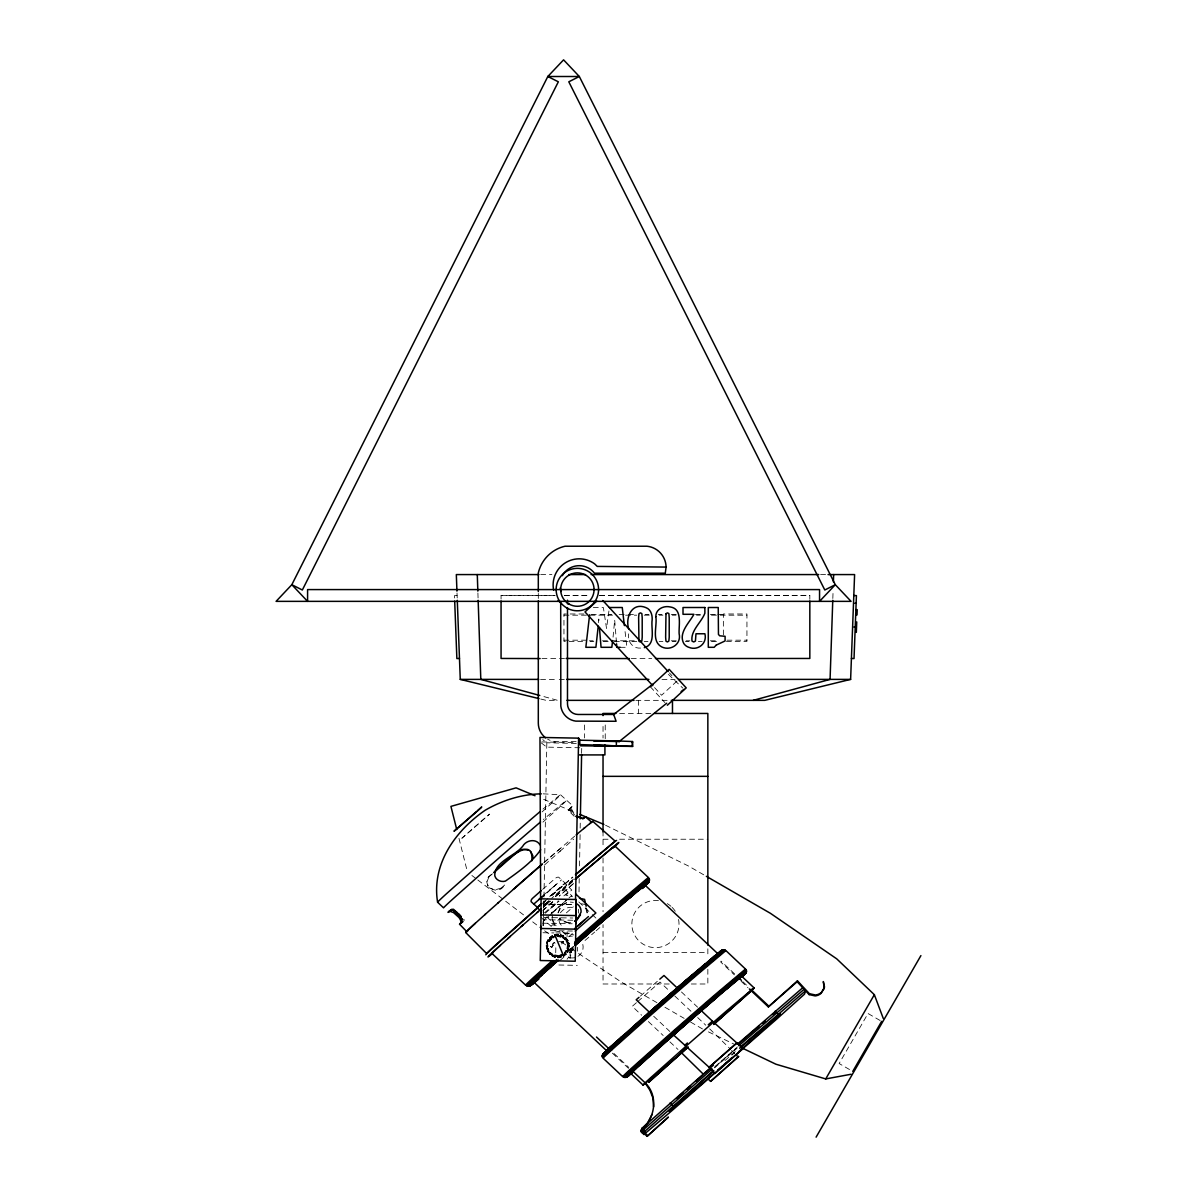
<?xml version="1.0" encoding="UTF-8"?>
<svg xmlns="http://www.w3.org/2000/svg" width="1197" height="1197" viewBox="0 0 1197 1197"><rect width="100%" height="100%" fill="white"/><g stroke="black" fill="none" stroke-linecap="round" stroke-linejoin="round"><path stroke-width="0.75" stroke-dasharray="5 3.75" d="M543.124 925.64L543.782 904.094L573.198 904.648L543.842 904.199L546.834 742.768L542.75 739.626M555.722 952.767L555.887 944.164M567.049 936.772L567.154 931.745M577.567 951.166L577.612 947.336M579.019 891.87L579.213 878.583M579.513 865.91L580.111 834.384M580.156 828.129L580.306 820.663M581.577 753.392L581.757 747.227M543.124 925.775L543.363 917.501L572.779 918.009M578.45 913.087L578.645 909.256M832.828 598.485L833.082 591.123M598.5 622.62L598.799 619.044L599.173 624.086M613.059 637.133L614.689 620.001L616.425 642.101M562.889 942.368L563.039 941.291L563.203 942.952L560.016 941.979M608.929 610.994L606.52 628.38L603.378 607.507L592.306 607.507M567.049 959.246L568.829 956.957L570.011 958.198L571.134 955.52L570.056 955.371L570.131 951.929L571.523 952.647L570.445 952.498M558.086 912.787L562.006 905.336L567.363 902.493M558.071 912.817L560.016 907.55L562.096 905.276A13.436 13.242 35.2 0 1 567.363 902.508M543.169 793.835L560.54 794.778L572.899 805.94C567.902 807.601 572.076 813.017 574.605 814.918M464.092 920.568L464.017 919.296M574.156 816.264L568.201 810.294L570.715 807.466M568.44 810.698L572.899 805.94M570.011 958.198L570.819 954.952L570.056 955.371M491.713 874.379C478.052 882.264 496.59 898.199 504.416 885.316M489.019 876.713L486.73 882.413L487.778 886.154M553.149 944.777L551.682 947.635L553.149 944.777L552.296 944.104L554.6 942.353L552.296 944.104M500.959 888.309L505.149 884.598M560.391 912.772L562.381 910.573A13.496 13.451 60.4 0 1 570.745 907.266L573.692 907.535M542.6 895.895L556.605 884.149L543.139 896.403M676.948 681.108L661.597 695.233L654.056 687.048M542.076 811.925L551.982 802.978A73.137 1.017 -41.2 0 0 558.61 796.095L543.004 809.097M542.914 822.13L557.952 808.603A73.137 1.017 -41.2 0 0 564.58 801.721L543.363 819.526M559.912 851.366L573.707 839.097M544.77 864.743L560.435 850.932M573.423 879.152L566.944 884.882A90.329 1.257 -41.2 0 1 551.667 898.274M572.735 880.214L567.453 884.882A91.915 1.272 -41.2 0 1 554.42 896.314M572.764 884.164L568.71 887.74A86.393 1.197 -41.2 0 1 559.448 895.88M573.647 883.476L569.682 886.977A91.915 1.272 -41.2 0 1 559.283 896.119M569.458 949.969L573.393 946.483M569.697 949.969L573.602 946.513M570.52 949.49L573.213 947.111M554.51 925.67L550.695 908.373L558.296 901.7M566.121 900.413L551.084 913.55M568.201 810.294L571.433 807.466M542.615 889.416L554.944 878.658A4.025 2.095 -42.6 0 1 558.655 877.192L565.268 883.206L547.224 898.977M540.446 898.259L561.453 879.9M549.692 896.448L564.849 883.177L571.807 890.059L565.747 895.191L572.6 896.733M543.049 902.613L545.832 900.189M543.438 907.131L550.276 901.146A91.915 1.272 -41.2 0 0 543.633 906.787M555.752 896.358L561.228 891.585A4.04 1.975 -39.8 0 1 565.702 890.119M544.455 912.877L558.341 900.743M563.892 895.88L568.066 892.244L571.912 895.82M545.368 913.161L559.014 901.251M546.7 917.441L543.917 919.88L551.054 926.239M552.251 912.593L567.528 899.246M568.919 898.034L571.702 895.595M550.889 914.194L543.947 920.269L540.281 916.513M552.281 912.982L564.775 902.059M551.174 926.134L560.839 917.68M566.376 912.847L573.288 906.802M572.375 933.51L568.231 937.131L561.498 930.802M585.034 940.483L594.714 932.014M596.106 930.802L601.627 925.969M640.38 996.128L658.425 980.358M636.4 1002.712L632.24 1006.348L641.652 1015.221M637.792 1001.5L660.011 982.079L669.422 990.951M715.028 1066.527L737.427 1046.941M714.594 1067.874L737.008 1048.288M724.933 1060.602L737.532 1049.589M488.9 876.862L492.461 873.795M574.665 836.179L561.079 847.85A87.875 1.227 -41.2 0 0 543.438 863.097M501.124 888.114L494.765 889.969L489.019 887.695M569.847 949.61L570.864 949.191L571.523 952.647M570.161 950.179L571.164 949.775M457.104 595.508L454.486 595.612L454.636 599.308M540.715 574.575L551.907 574.575M820.573 574.575L828.04 574.575M555.004 595.508L501.064 595.508L501.064 599.323M564.311 595.508L590.345 595.508M599.652 595.508L809.83 595.508L809.83 599.323M501.064 595.612L555.004 595.612M564.311 595.612L590.345 595.612M599.652 595.612L809.83 595.612M583.912 613.986L563.952 613.986L563.952 641.383L582.625 641.383M591.258 614.585L611.727 614.585M619.163 614.585L626.615 614.585M628.47 614.585L635.906 614.585M645.213 614.585L648.939 614.585M658.23 614.585L661.956 614.585M671.263 614.585L676.844 614.585M695.442 614.585L701.023 614.585M710.33 614.585L715.911 614.585M717.781 614.585L723.362 614.585M563.952 615.183L588.221 615.183M590.091 615.183L612.505 615.183M625.567 615.183L636.774 615.183M644.24 615.183L649.851 615.183M659.188 615.183L662.914 615.183M672.25 615.183L675.991 615.183M696.519 615.183L700.26 615.183M711.467 615.183L746.943 615.183M563.952 640.186L587.532 640.186M726.983 640.186L746.943 640.186M589.403 640.784L593.114 640.784M602.42 640.784L609.857 640.784M611.727 640.784L635.906 640.784M671.263 640.784L676.844 640.784M686.15 640.784L689.861 640.784M710.33 640.784L715.911 640.784M590.091 641.383L593.832 641.383M603.168 641.383L612.505 641.383M614.375 641.383L636.774 641.383M644.24 641.383L647.981 641.383M659.188 641.383L662.914 641.383M672.25 641.383L675.991 641.383M685.327 641.383L689.053 641.383M698.39 641.383L702.13 641.383M711.467 641.383L717.063 641.383M726.399 641.383L746.943 641.383L746.943 613.986L723.362 613.986L723.362 634.949M620.196 647.308L626.899 647.308L624.789 629.218M541.987 658.559L566.166 658.455M631.268 658.559L651.722 658.455M540.58 679.387L557.383 679.387M559.253 679.387L564.864 679.387M661.986 679.387L675.048 679.387M635.876 700.35L667.552 700.35M619.582 713.457L651.033 713.457M576.146 741.631L556.844 741.631A18.539 18.539 0 0 1 547.583 739.148M603.034 839.232L608.555 839.232M619.582 839.232L707.846 839.232M603.034 952.558L707.846 952.558M669.228 983.994L603.034 983.994L603.034 924.683M691.297 983.994L707.846 983.994L707.846 968.268M550.336 930.653L572.39 931.042M541.792 741.931L576.73 742.574M576.311 743.427L546.834 742.768M579.842 747.751L546.745 747.137L541.313 742.948M572.779 920.239L543.363 919.7L543.842 904.199M542.974 932.732L554.002 932.927M555.842 932.972L572.39 933.271M558.7 941.65L563.937 941.74M558.879 965.006L577.268 965.351M542.795 923.186L572.211 923.77M640.604 648.071C632.659 648.804 627.198 641.308 628.694 633.841M570.356 902.074L573.303 902.358M581.577 903.75L585.004 904.498M554.914 930.787L573.782 934.932M540.775 699.048L546.146 700.35L557.652 700.35L541.568 695.966M543.633 799.327L574.635 812.239M708.429 1031.874L733.731 1043.993M605.562 825.242L688.739 866.149L704.749 875.396M880.124 1020.502L868.02 1013.515L839.142 1063.534L851.247 1070.522M656.914 1002.637L621.677 982.288L576.984 952.423M664.933 1007.261L684.145 1018.348M690.564 1022.058L703.372 1029.45M544.62 930.817L549.243 933.899M561.573 942.129L569.278 947.276M570.819 948.308L575.443 951.406M568.485 809.411L573.154 813.556M471.902 875.486L476.361 878.882M477.842 880.004L525.288 916.214M532.695 921.87L541.583 928.648M568.829 956.957L569.697 957.63M552.61 944.687L553.463 945.346M551.368 947.066L550.515 946.393L551.682 947.635M565.657 890.164L568.066 892.244M734.629 973.939L721.028 961.116L720.729 962.029L734.345 974.852M742.798 981.645L748.245 986.762M741.138 981.256L747.945 987.675M681.467 991.984L697.612 1007.186M578.824 901.969L590.914 913.371M592.261 914.643L596.301 918.428M674.809 996.024L690.953 1011.241M697.686 1017.57L705.751 1025.186M734.763 1053.689L731.591 1050.397M653.697 1016.253L669.841 1031.47M546.715 916.872L556.126 925.73M648.385 1021.565L663.183 1035.51M669.901 1041.854L677.981 1049.455M613.986 1053.495L628.799 1067.44M612.355 1053.136L628.5 1068.352M709.686 1028.896L729.242 1047.914M668.42 674.375L682.709 688.036M669.422 672.923L671.936 675.647M650.3 686.719L664.904 702.594M561.273 925.251L559.612 923.156L558.46 918.009M573.902 813.182L571.134 808.334M554.6 942.353L555.019 943.371M458.975 838.349L467.01 870.309M586.515 907.984L588.041 914.882M551.847 917.007L553.762 925.625M585.767 907.954L587.293 914.867M570.864 949.191L571.223 952.079M457.015 592.964L457.254 599.218M477.902 592.964L478.082 598.485M707.846 948.832L707.846 957.435M638.405 700.35L638.405 713.457M605.233 724.963L605.233 739.791M603.034 726.444L603.034 738.055M603.034 831.017L603.034 846.818M603.034 857.95L603.034 911.74M584.465 724.963L584.465 737.936M538.306 593.443L538.306 599.024M678.564 919.446A23.581 23.581 0 0 1 656.988 947.59A23.581 23.581 0 0 1 631.911 922.513A23.581 23.581 0 0 1 660.056 900.922M667.238 903.63A23.581 23.581 0 0 1 670.993 906.324M672.115 907.386A23.581 23.581 0 0 1 675.871 912.264M582.819 944.418A10.923 10.923 0 0 1 577.508 956.598M574.844 957.645A10.923 10.923 0 0 1 566.585 956.403M561.722 944.029A10.923 10.923 0 0 1 562.859 941.411M569.592 936.443A10.923 10.923 0 0 1 572.42 936.129M543.393 907.072A86.393 1.197 -41.2 0 1 550.081 901.221M555.408 896.553A86.393 1.197 -41.2 0 1 572.75 881.471M573.378 949.416A78.059 1.077 -41.2 0 1 570.64 951.795M552.775 901.715A86.393 1.197 -41.2 0 1 543.423 909.87M549.079 900.982A91.915 1.272 -41.2 0 1 543.393 905.949M548.884 900.713A90.329 1.257 -41.2 0 1 543.288 905.59M573.692 949.071A83.206 1.152 -41.2 0 1 569.682 952.543M573.483 949.071A83.73 1.167 -41.2 0 1 569.443 952.558M543.273 902.643A90.329 1.257 -41.2 0 1 548.869 897.735M551.652 895.311A90.329 1.257 -41.2 0 1 572.615 877.072M543.677 862.872A89.341 1.242 -41.2 0 1 561.602 847.356M542.705 903.526A91.915 1.272 -41.2 0 1 545.338 901.221M551.892 895.491A91.915 1.272 -41.2 0 1 572.854 877.251M555.543 896.358A91.915 1.272 -41.2 0 1 573.737 880.528M552.73 901.85A91.915 1.272 -41.2 0 1 542.78 910.528M572.54 950.223A82.084 1.137 -41.2 0 1 569.652 952.722M572.301 948.608A85.496 1.182 -41.2 0 1 569.548 950.987M573.228 949.012A84.239 1.167 -41.2 0 1 570.52 951.361M563.877 957.106A84.239 1.167 -41.2 0 1 560.061 960.398M572.944 948.922A84.703 1.182 -41.2 0 1 570.221 951.286M572.63 948.787A85.137 1.182 -41.2 0 1 569.892 951.151M731.966 1055.051A78.059 1.077 -41.2 0 1 734.584 1052.762M735.557 1048.931A78.059 1.077 -41.2 0 1 714.579 1067.305M462.566 837.586L461.847 838.289L489.573 814.11L462.566 837.586M568.77 922.887L563.129 921.66L559.223 917.979A8.948 8.948 15 0 0 560.884 920.044L568.784 922.857A13.496 13.451 60.4 0 0 571.777 922.438A13.376 13.362 15 0 1 568.784 922.857"/><path stroke-width="1.5" d="M541.089 898.842L540.969 914.942L575.892 915.585L576.011 899.501L540.61 898.827L539.982 737.427L578.6 738.145L579.842 740.21L579.752 744.579L632.659 746.389L580.5 745.821M575.892 923.845L576.011 899.501M540.849 928.483L540.939 926.373L540.251 960.518L575.218 961.236L575.862 927.062L575.787 929.141L540.849 928.483L541.044 912.817M575.787 929.141L575.981 913.52M578.6 738.145L575.548 899.471M580.336 818.793L581.607 754.649M616.35 745.252L616.425 740.898L579.842 740.21M632.345 745.881L632.435 741.527L616.425 740.898M632.659 746.389L632.435 741.527M532.77 858.294L532.845 855.78L530.585 851.426M832.768 600.325L830.075 679.387L753.242 700.35M833.396 581.937L833.636 574.575M671.278 700.35L764.748 700.35L850.618 679.387L854.598 574.575L828.04 574.575M856.334 632.375L856.738 621.901M824.224 988.004L823.312 981.57L824.524 987.106L821.127 993.315A10.908 10.878 23.7 0 1 815.172 995.919L809.127 994.602L797.142 981.735L797.441 980.837L809.426 993.705L815.471 995.006A10.908 10.878 23.7 0 0 821.426 992.403L823.94 989.036M538.306 591.587L538.306 572.959A35.626 35.626 0 0 1 565.059 546.221L646.979 546.221A21.322 21.322 0 0 1 666.086 567.079L665.293 573.198L594.475 573.198A19.242 19.242 0 0 0 562.351 575.667M598.216 626.196L595.897 647.308L585.842 647.308L589.612 614.749M612.655 640.53L611.817 647.308L601.059 647.308L599.428 627.452M547.313 945.765L546.58 945.66L547.628 946.333L546.969 942.787L548.106 940.109L549.273 941.351L551.054 939.061L549.887 937.82L552.191 936.069L552.924 937.655L552.191 936.069M550.246 952.947L550.096 954.114L550.246 952.947L552.535 954.727L552.386 955.894L555.064 957.016L554.899 955.356L557.772 955.76L557.937 957.42L560.809 957.046L560.091 955.46L562.785 954.368L560.405 956.044M563.308 936.129L562.635 936.997L564.924 938.777L565.597 937.909L565.238 939.346L562.949 937.565L563.308 936.129L560.63 935.007L560.795 936.667L557.922 936.263L557.757 934.618L554.884 934.977L563.503 955.954L565.822 954.204L564.64 952.962L566.42 950.672L567.602 951.914L568.725 949.236L567.333 948.518L567.722 945.645L569.114 946.363L567.722 945.645M555.064 957.016L554.899 955.356M557.922 936.263L557.757 934.618M557.937 957.42L557.772 955.76M560.795 936.667L560.63 935.007M568.036 946.214L567.647 949.086L568.725 949.236M580.455 914.837L577.134 919.58A13.376 13.362 15 0 1 574.635 921.301A13.496 13.451 60.4 0 0 577.134 919.58L581.054 912.129A8.948 8.948 15 0 0 578.256 904.872L575.996 903.286M632.824 1071.255L644.944 1082.657L649.956 1090.287L653.023 1098.203L653.607 1106.791M713.502 1065.106L642.041 1128.202L640.919 1131.629L643.941 1134.472L671.412 1111.1L776.434 1019.32L804.504 994.153L805.611 990.727L802.588 987.884L737.307 1044.293M642.43 1133.05L643.552 1129.639L712.215 1068.966M643.941 1134.472L645.063 1131.06L713.726 1070.402M647.113 1136.327L668.24 1117.22L647.113 1136.327L641.053 1130.626C654.909 1119.045 659.023 1095.719 644.944 1082.657M673.881 1035.27L709.133 1067.305L736.963 1042.856L743.008 1048.557L715.013 1073.5L709.193 1067.126M710.614 1081.385L738.609 1056.442L710.614 1081.385L708.19 1079.11M709.133 1067.305L736.963 1042.856M749.307 988.946L768.354 1006.901L797.441 980.837M809.127 994.602L809.426 993.705M475.418 923.231A74.379 1.032 -41.2 0 0 466.71 931.565L459.573 924.249L461.025 922.423A8.454 3.172 45.3 0 0 458.99 917.53L453.573 912.623L450.162 911.381L447.992 912.398C451.673 906.413 458.122 913.356 461.189 916.468M540.655 849.72C532.126 862.349 517.643 872.374 505.388 881.127C501.229 882.384 496.022 880.289 494.81 875.905C493.957 860.927 517.014 855.81 523.792 844.663C527.862 839.8 536.525 838.783 539.982 844.858M548.106 940.109L546.969 942.787M567.288 951.346L568.41 948.667M652.006 1114.527L647.727 1122.666L641.353 1129.729L647.397 1135.429M742.17 1048.033L775.895 1064.208L825.721 1078.931L874.349 994.692L836.718 958.842L770.419 913.311L706.35 876.324M852.758 1071.39L881.635 1021.37M816.1 1137.15L920.912 955.61M541.298 793.85C521.608 794.209 502.201 800.389 485.204 810.219C455.384 830.763 431.369 864.114 437.593 902.224L443.563 907.865A73.137 1.017 -41.2 0 1 452.122 899.665L489.768 866.104A86.393 1.197 -41.2 0 1 536.346 825.541L540.55 821.935M548.959 940.782L550.74 938.493M565.822 954.204L564.954 953.53L566.42 950.672M493.792 872.628C499.284 866.852 533.952 831.481 531.872 860.763M515.698 853.506L520.351 849.9M459.573 924.249C464.062 921.795 461.054 916.393 458.391 913.79M589.792 823.626A74.379 1.032 -41.2 0 1 591.752 822.279L585.528 816.878L583.163 818.763L577.717 816.459M541.433 897.077L539.099 899.441L541.792 897.406M596.779 601.103L585.004 611.936L652.799 685.686M650.3 686.719L669.183 669.362L686.225 687.886L667.342 705.242M477.588 810.848L481.763 806.973L453.992 831.257L476.63 811.716M485.488 914.134L474.521 924.009A75.635 1.047 -41.2 0 0 467.653 931.116M510.416 936.293L497.129 948.159A77.805 1.077 -41.2 0 0 490.082 955.475L492.625 953.396M550.859 966.967L539.443 977.171A69.486 0.973 -41.2 0 0 533.144 983.71M611.652 1045.789L621.123 1037.23M610.949 1046.717L623.428 1035.345M611.682 1049.993L649.313 1016.448A86.393 1.197 -41.2 0 1 695.891 975.884L724.14 952.049A73.137 1.017 -41.2 0 1 726.07 950.747L745.641 969.196A73.137 1.017 -41.2 0 0 743.711 970.513L715.477 994.318A86.393 1.197 -41.2 0 0 668.899 1034.896L631.268 1068.442A73.137 1.017 -41.2 0 0 622.709 1076.642L603.123 1058.193A73.137 1.017 -41.2 0 1 611.682 1050.008M644.39 1060.512L634.739 1069.22A71.222 0.988 -41.2 0 0 628.275 1075.923M645.258 1060.078L635.113 1069.071A70.832 0.988 -41.2 0 0 628.679 1075.744L632.27 1072.901M676.5 1098.577L682.903 1092.801M687.287 1047.734L648.669 1082.297L688.275 1046.926M714.37 1023.525L752.614 989.365L713.996 1023.929M484.755 914.747L498.55 902.493M507.678 938.628L523.254 924.847M551.742 961.101L534.131 976.932A73.137 1.017 -41.2 0 0 525.573 985.116L491.952 953.44A73.137 1.017 -41.2 0 1 500.511 945.256M553.777 960.563L534.909 977.5A73.002 1.017 -41.2 0 0 526.366 985.685M554.181 960.817L535.358 977.71A72.852 1.017 -41.2 0 0 526.83 985.879M554.585 961.026L535.822 977.874A72.643 1.002 -41.2 0 0 527.323 986.014M556.276 960.069L536.301 977.994A72.374 1.002 -41.2 0 0 527.832 986.104M556.68 960.189L536.795 978.039A72.059 1.002 -41.2 0 0 530.256 984.817M557.069 960.278L537.288 978.039A71.7 1.002 -41.2 0 0 530.78 984.772L534.296 981.914M557.159 960.563L537.767 977.964A71.311 0.988 -41.2 0 0 531.303 984.682L534.79 981.824M547.837 969.166L557.503 960.548M557.817 960.473L538.231 977.844A70.877 0.988 -41.2 0 0 531.797 984.518L535.268 981.675M548.854 968.657L558.595 960.069M620.719 1037.724L635.023 1025.006M644.704 1060.407L657.542 1049.111M686.764 1089.36L690.624 1085.903M498.027 902.912L513.693 889.102A87.875 1.227 -41.2 0 1 542.106 864.264M521.323 926.463L538.141 911.695M633.408 1026.278L647.637 1013.709A82.608 1.152 -41.2 0 1 692.18 974.912L704.824 964.213M633.048 1027.131L647.622 1014.263A84.493 1.167 -41.2 0 1 693.183 974.582L705.527 964.019M656.599 1049.365L671.188 1036.482A84.568 1.182 -41.2 0 1 716.779 996.772L744.429 973.46A71.581 0.988 -41.2 0 1 744.1 974.478M657.138 1049.32L671.801 1036.512A82.743 1.152 -41.2 0 1 716.419 997.67M713.726 1024.482L746.389 995.35A66.074 0.913 -41.2 0 0 752.374 989.141L726.863 1010.657A78.059 1.077 -41.2 0 0 684.774 1047.3L650.764 1077.629A66.074 0.913 -41.2 0 0 644.779 1083.839L670.29 1062.323A78.059 1.077 -41.2 0 0 683.637 1050.801M695.846 1081.28L702.564 1075.325M705.257 1072.946L707.951 1070.567A78.059 1.077 -41.2 0 1 710.524 1068.308M738.579 1051.789L772.589 1021.46A66.074 0.913 -41.2 0 0 778.574 1015.251L753.063 1036.767A78.059 1.077 -41.2 0 0 739.731 1048.288M577.193 926.418L584.72 919.85M449.384 911.441L451.987 909.166L462.805 919.625M450.162 911.381L452.242 909.57M460.965 923.306L463.044 921.481M541.253 890.613L532.306 898.528A3.531 1.84 -42.6 0 0 531.318 901.865L537.498 907.476M533.682 904.184L541.792 897.092M541.433 903.675L537.079 907.446L541.717 912.039M537.303 907.64L541.657 903.84M574.665 928.618L588.445 916.573M575.144 931.086L595.882 912.967L575.712 893.964M638.989 997.34L636.206 999.779L651.003 1013.724M659.816 979.146L663.976 975.495L677.442 988.183M684.639 1045.415L687.422 1042.976M708.25 1024.782L712.41 1021.131L736.903 1043.021M686.225 1047.136L680.674 1051.983L703.821 1074.682M768.354 1006.901L797.142 981.735M738.818 1045.714L804.1 989.306M740.33 1047.151L805.611 990.727M494.406 872.029L515.907 853.266M540.191 811.506L530.376 819.9A86.393 1.197 -41.2 0 0 483.783 860.478L446.152 894.024A73.137 1.017 -41.2 0 0 437.593 902.224M632.091 895.536L619.777 906.294A83.206 1.152 -41.2 0 0 574.904 945.361M631.447 896.478L617.996 908.074A78.059 1.077 -41.2 0 0 575.907 944.732M694.544 974.942L722.614 951.256A72.703 1.002 -41.2 0 1 724.529 949.954M758.913 1026.323L750.04 1033.924A78.059 1.077 -41.2 0 0 738.085 1044.248M576.086 834.982L584.63 827.77M631.926 895.88L647.233 882.922M629.413 898.304L640.604 888.758M701.981 966.697L714.145 956.343M714.953 956.059L690.579 976.453A78.059 1.077 -41.2 0 0 648.49 1013.111L610.814 1047.076A71.521 0.988 -41.2 0 0 604.32 1053.809L606.655 1051.909M738.429 978.592L716.689 997.281A83.685 1.167 -41.2 0 0 671.562 1036.572M726.175 989.485L740.285 977.725A66.074 0.913 -41.2 0 1 742.02 976.543L754.125 987.944M762.698 1023.106L765.182 1021.011M583.717 828.593L590.809 822.728A75.635 1.047 -41.2 0 1 592.814 821.366L615.243 841.222A76.458 1.062 -41.2 0 0 613.223 842.613L583.687 867.511A90.329 1.257 -41.2 0 0 575.473 874.603M641.203 888.054L646.964 883.356A70.428 0.973 -41.2 0 1 642.086 888.608M638.106 890.972L646.29 884.119M538.815 979.071L532.276 984.308A70.428 0.973 -41.2 0 1 538.665 977.68M713.457 956.807L720.355 951.435A71.147 0.988 -41.2 0 1 718.035 954.323M710.689 959.351L720.803 951.286A71.521 0.988 -41.2 0 1 718.469 954.189M606.819 1051.52L604.485 1053.42A71.147 0.988 -41.2 0 1 610.949 1046.717M737.741 979.535L743.472 974.852A70.039 0.973 -41.2 0 1 743.142 975.839M630.939 1073.275L627.408 1076.148A71.925 1.002 -41.2 0 1 633.931 1069.385L670.948 1036.378A84.957 1.182 -41.2 0 1 716.749 996.488L744.534 973.056A71.925 1.002 -41.2 0 1 744.205 974.074M631.358 1073.2L627.841 1076.073A71.581 0.988 -41.2 0 1 634.335 1069.34L671.382 1036.542A84.134 1.167 -41.2 0 1 716.749 997.041M772.858 1014.607L775.566 1012.393M670.978 1109.963L696.489 1088.447A78.059 1.077 -41.2 0 0 714.968 1072.437M619.103 741.631L666.699 703.238M681.123 691.597L684.011 689.277M567.483 607.597L567.483 703.896A10.578 10.578 0 0 0 578.061 714.474L613.672 714.474L652.679 684.295M549.887 937.82L552.505 936.638M565.508 953.635L563.503 955.954M585.528 816.878L582.341 818.568L576.191 816.145M751.387 989.994L753.093 988.842M632.734 742.035L631.642 742.155M552.61 937.086L555.603 936.563M546.939 948.533L547.942 948.832L546.939 948.533L546.58 945.66M566.346 940.633L567.662 940.797L566.346 940.633L567.752 943.894L568.755 943.49L567.752 943.894M547.628 948.263L548.346 951.795L548.72 950.942M644.315 647.667C656.3 644.42 650.824 628.56 652.141 619.956C652.5 615.108 650.869 609.288 645.796 607.567C632.001 601.882 625.088 617.457 628.694 628.859M520.201 850.079L522.969 849.331L528.356 850.109M825.721 1078.931L851.112 1074.248M558.071 935.186L554.884 934.977M557.622 956.837L560.809 957.046M593.712 741.003L619.507 741.571M459.483 658.455L456.865 658.559L454.695 601.163M538.859 574.575L456.326 574.575L456.94 591.123M568.71 574.575L585.498 574.575M591.094 574.575L818.718 574.575M609.408 607.507L622.26 607.507L624.37 625.597M620.196 647.308L616.829 647.308L616.56 643.836M540.131 658.559L501.064 658.455L501.064 601.074M566.166 658.455L629.413 658.559M655.447 658.559L809.83 658.455L809.83 601.074M457.284 600.325L460.261 679.387L538.71 679.387M566.72 679.387L648.909 679.387M678.789 679.387L850.618 679.387M566.959 700.35L634.021 700.35M615.901 713.457L603.034 713.457L603.034 715.597M654.52 713.457L707.846 713.457L707.846 945.136M578.839 754.918L604.919 754.918L604.919 744.953M603.034 776.344L707.846 776.344M853.805 595.508L856.424 595.612L854.03 658.559L851.411 658.455M854.823 603.228L856.139 603.273M855.885 609.632L857.202 609.692L857.007 614.929L855.69 614.869M853.925 627.033L855.227 627.078M666.086 567.079L597.243 566.405L594.64 563.862A26.11 26.11 0 0 0 553.672 590.286M557.607 935.695L560.48 936.084M555.213 955.939L558.086 956.328M639.452 641.757L641.846 641.098L642.205 637.178L642.205 617.757L641.861 613.582L640.425 612.864L638.974 613.702L638.629 617.472L638.944 641.158M579.453 898.244L584.6 899.381L586.126 906.264M460.261 679.387L538.994 698.599M539.772 695.472L480.805 679.387L478.157 600.325M535.029 795.736L516.087 787.85L450.925 806.389L456.73 829.476M579.797 814.379L603.901 824.419M560.944 935.59L563.622 936.712M552.071 955.311L554.75 956.448M550.186 938.403L551.054 939.061M566.735 951.241L567.602 951.914M548.406 940.692L549.273 941.351M550.56 953.515L552.535 954.727M453.364 909.196L456.94 912.443M614.899 845.995L648.52 877.67A73.137 1.017 -41.2 0 0 646.589 878.987L618.34 902.807A86.393 1.197 -41.2 0 0 575.697 939.914M717.841 953.755L645.258 885.361A66.074 0.913 -41.2 0 0 643.507 886.558M775.117 1011.256L778.14 1014.098M738.714 977.784L741.437 980.358M750.968 989.335L768.654 1006.004M700.305 1009.729L712.41 1021.131M735.96 1054.826L738.384 1057.116M670.096 1103.036L673.133 1105.878M596.51 1037.021L608.615 1048.437M534.176 982.453L606.744 1050.846A66.074 0.913 -41.2 0 1 614.48 1043.44M630.939 1073.634L643.028 1085.036M642.041 1128.202L645.063 1131.06M576.041 816.279L577.403 817.581M465.663 932.493L486.685 953.575A76.458 1.062 -41.2 0 1 495.633 945.002L534.984 909.915A90.329 1.257 -41.2 0 1 537.722 907.521M558.146 600.34L560.69 602.959L560.824 706.17A17.386 17.386 0 0 0 575.787 721.133L616.111 721.267L613.672 714.474M602.869 600.55L668.165 671.547M565.597 937.909L567.348 940.229M565.912 938.493L567.662 940.797M548.031 951.226L550.096 954.114M578.57 742.619L579.752 744.579M560.091 955.46L560.495 956.478M874.349 994.692L883.296 1018.512M568.44 942.907L569.114 946.363M546.894 946.243L547.253 949.116M477.289 574.575L477.842 591.123M672.475 700.35L672.475 713.457M603.034 755.382L603.034 831.99M567.483 600.191L567.483 603.887M538.306 600.894L538.306 723.093A18.539 18.539 0 0 0 545.563 737.801M561.139 591.498A19.242 19.242 0 0 1 560.226 587.981M647.547 1013.919A83.581 1.167 -41.2 0 1 692.614 974.672M647.562 1014.068A84.059 1.167 -41.2 0 1 692.883 974.612M694.544 974.942A85.885 1.197 -41.2 0 0 648.235 1015.265L610.829 1048.617A72.703 1.002 -41.2 0 0 602.315 1056.771M575.503 879.092A86.393 1.197 -41.2 0 1 584.72 871.132L612.969 847.311A73.137 1.017 -41.2 0 1 612.64 848.344M725.367 950.253A73.017 1.017 -41.2 0 0 723.437 951.57L695.248 975.346A86.259 1.197 -41.2 0 0 648.729 1015.849L611.158 1049.35A73.017 1.017 -41.2 0 0 602.6 1057.535M724.963 950.074A72.882 1.017 -41.2 0 0 723.033 951.391L694.903 975.121A86.109 1.197 -41.2 0 0 648.475 1015.55L610.964 1048.991A72.882 1.017 -41.2 0 0 602.435 1057.16M624.61 1077.465A72.493 1.002 -41.2 0 1 633.093 1069.355L670.41 1036.078A85.645 1.182 -41.2 0 1 716.584 995.874L744.579 972.263A72.493 1.002 -41.2 0 1 744.25 973.281M624.176 1077.405A72.718 1.017 -41.2 0 1 632.689 1069.265L670.111 1035.884A85.9 1.197 -41.2 0 1 716.434 995.56L744.519 971.859A72.718 1.017 -41.2 0 1 746.434 970.558M632.689 1072.437A66.074 0.913 -41.2 0 1 638.674 1066.228L672.684 1035.914A78.059 1.077 -41.2 0 1 714.759 999.256L744.265 973.834A71.222 0.988 -41.2 0 1 743.936 974.852M629.413 1075.235A70.039 0.973 -41.2 0 1 635.757 1068.652M574.695 945.331A83.73 1.167 -41.2 0 1 619.851 906.009M575.159 943.849A85.137 1.182 -41.2 0 1 619.777 905.007L647.607 881.531A72.059 1.002 -41.2 0 1 649.507 880.229M574.829 943.655A85.496 1.182 -41.2 0 1 619.642 904.633L647.607 881.052A72.374 1.002 -41.2 0 1 649.507 879.75M485.802 954.772A77.805 1.077 -41.2 0 1 494.9 946.064L534.939 910.363A91.915 1.272 -41.2 0 1 537.498 908.104M646.29 884.119A69.486 0.973 -41.2 0 1 642.819 888.054M575.084 941.71A86.244 1.197 -41.2 0 1 618.984 903.511L647.188 879.72A73.002 1.017 -41.2 0 1 649.103 878.418M625.058 1077.48A72.224 1.002 -41.2 0 1 633.512 1069.4L670.694 1036.243A85.316 1.182 -41.2 0 1 716.689 996.188L744.579 972.667A72.224 1.002 -41.2 0 1 744.25 973.685M602.315 1055.515A71.88 1.002 -41.2 0 1 610.724 1047.465L647.712 1014.487A84.912 1.182 -41.2 0 1 693.497 974.612L721.252 951.196A71.88 1.002 -41.2 0 1 723.153 949.909M602.256 1055.934A72.194 1.002 -41.2 0 1 610.694 1047.854L647.846 1014.727A85.286 1.182 -41.2 0 1 693.826 974.672L721.716 951.166A72.194 1.002 -41.2 0 1 723.616 949.864M744.04 974.208A70.832 0.988 -41.2 0 1 741.736 977.081M513.438 889.311A89.341 1.242 -41.2 0 1 542.316 864.039M575.533 874.932A91.915 1.272 -41.2 0 1 584.495 867.197L614.555 841.865A77.805 1.077 -41.2 0 1 616.59 840.459M537.169 912.458A91.915 1.272 -41.2 0 1 541.029 909.077M575.084 879.361A91.915 1.272 -41.2 0 1 586.725 869.306L616.784 843.96A77.805 1.077 -41.2 0 1 614.241 847.117M724.08 949.879A72.463 1.002 -41.2 0 0 722.165 951.196L694.185 974.792A85.615 1.182 -41.2 0 0 648.026 1014.981L610.739 1048.243A72.463 1.002 -41.2 0 0 602.256 1056.352M535.912 981.271A66.074 0.913 -41.2 0 1 541.897 975.061M623.383 1077.12A73.032 1.017 -41.2 0 1 631.926 1068.936L669.512 1035.42A86.274 1.197 -41.2 0 1 716.015 994.916L744.22 971.126A73.032 1.017 -41.2 0 1 746.15 969.824M623.772 1077.285A72.897 1.017 -41.2 0 1 632.3 1069.116L669.811 1035.674A86.109 1.197 -41.2 0 1 716.24 995.231L744.399 971.485A72.897 1.017 -41.2 0 1 746.315 970.183M574.485 943.416A85.81 1.197 -41.2 0 1 619.477 904.259L647.532 880.588A72.643 1.002 -41.2 0 1 649.447 879.286M649.313 878.837A72.852 1.017 -41.2 0 0 647.382 880.154L619.253 903.87A86.064 1.197 -41.2 0 0 575.443 942.009M604.724 1053.031A70.758 0.988 -41.2 0 1 611.128 1046.387M575.458 944.014A84.703 1.182 -41.2 0 1 619.851 905.351L647.547 881.994A71.7 1.002 -41.2 0 1 649.432 880.708M605.323 1052.358A69.92 0.973 -41.2 0 1 611.652 1045.789M647.218 882.922A70.877 0.988 -41.2 0 1 646.904 883.925M647.083 883.476A71.311 0.988 -41.2 0 0 647.412 882.473L619.881 905.695A84.239 1.167 -41.2 0 0 575.727 944.134M719.936 951.63A70.758 0.988 -41.2 0 1 717.631 954.488M575.203 945.286A82.084 1.137 -41.2 0 1 619.447 906.742M719.173 952.154A69.92 0.973 -41.2 0 1 718.858 953.126M670.978 1109.963A66.074 0.913 -41.2 0 1 676.963 1103.739L710.973 1073.425A78.059 1.077 -41.2 0 1 713.547 1071.165M732.085 1057.49A78.059 1.077 -41.2 0 1 724.185 1064.417M722.868 1065.554A78.059 1.077 -41.2 0 1 717.602 1070.163M704.883 607.507L704.868 613.193C701.532 622.32 690.295 630.684 692.046 641.158L693.736 641.951L695.427 641.068L695.981 633.767L704.883 633.767C707.472 643.432 697.791 651.078 688.918 647.338A9.591 9.576 0 0 1 683.831 643.567C678.056 633.093 689.337 622.754 693.916 614.3L683.008 614.3L683.008 607.507L704.883 607.507M655.821 616.664C657.452 626.076 651.018 641.263 661.761 646.934C670.649 651.288 681.557 644.076 679.148 633.841C678.534 625.477 682.874 608.615 670.14 606.954C663.662 605.383 655.597 609.258 655.821 616.664M665.981 613.702L665.637 637.178L665.951 641.158L667.387 641.951L668.854 641.098L669.213 637.178L669.213 617.757L668.884 613.582L667.432 612.864L665.981 613.702M547.822 76.503L291.829 584.705L276.088 601.358L851.067 601.358L835.311 584.705L579.318 76.503L563.578 59.85L547.822 76.503L558.341 81.8L302.347 590.001L291.829 584.705L307.584 601.358L307.584 589.582L819.556 589.582L819.556 601.358L835.311 584.705L824.793 590.001L568.799 81.8L579.318 76.503L547.822 76.503M716.24 645.108L714.16 647.308L708.295 647.308L708.295 607.507L718.245 607.507L718.454 634.41L719.681 635.816L725.098 636.295L725.098 640.934L716.24 645.108M593.622 745.372L619.418 745.926L593.622 745.372M566.75 607.941A21.202 21.202 0 0 0 598.575 589.582A21.202 21.202 0 0 0 566.75 571.208A21.202 21.202 0 0 0 566.75 607.941M569.009 604.036A16.698 16.698 0 0 0 594.071 589.582A16.698 16.698 0 0 0 569.009 575.114A16.698 16.698 0 0 0 569.009 604.036"/></g></svg>
